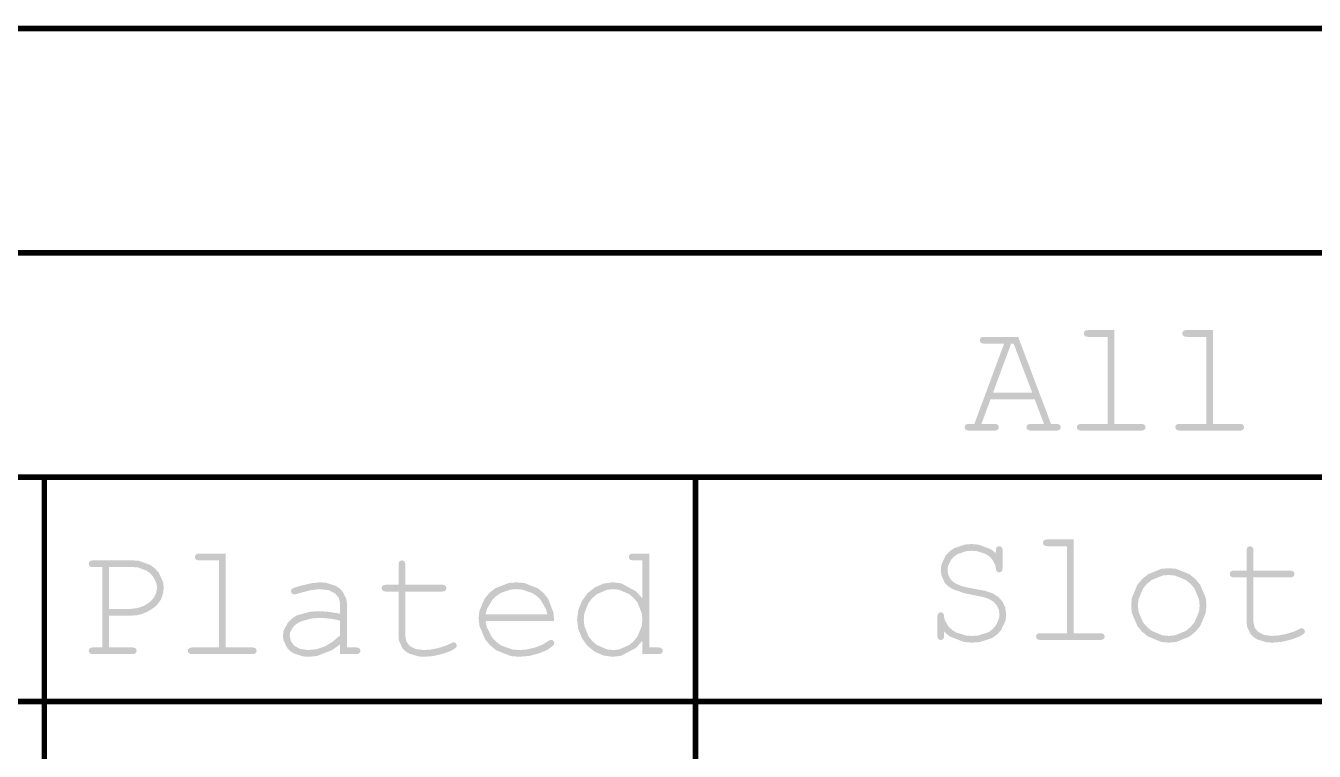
# Model space of a CAD drawing. Extents: x 0 to 8972, y -7 to 3200.
# Drawn here: x 4504 to 5431, y 2678 to 3200 of the extents above; entities that cross this region are included whole.
import ezdxf

# ---------------------------------------------------------------- set-up
doc = ezdxf.new("R2010")
doc.units = 0
doc.layers.add('DRILL_SYMBOLS', color=255, linetype='CONTINUOUS')

msp = doc.modelspace()

# ---------------------------------------------------------------- hatches: boundary and pattern name
at = {"layer": 'DRILL_SYMBOLS'}
for points in [[(5229.613071, 2931.132992), (5227.767598, 2935.977362), (5214.387953, 2971.21437), (5212.600118, 2971.21437), (5199.624173, 2935.977362), (5227.767598, 2935.977362), (5229.613071, 2931.132992), (5197.778701, 2931.132992), (5191.26185, 2913.427992), (5200.54689, 2913.427992), (5202.031929, 2913.262205), (5203.026732, 2912.764803), (5203.589055, 2911.993425), (5203.776457, 2911.005827), (5203.589055, 2910.054252), (5203.026732, 2909.275709), (5202.031929, 2908.756654), (5200.54689, 2908.583661), (5182.438189, 2908.583661), (5180.95315, 2908.756654), (5179.958346, 2909.275709), (5179.396063, 2910.054252), (5179.208622, 2911.005827), (5179.396063, 2911.993425), (5179.958346, 2912.764803), (5180.95315, 2913.262205), (5182.438189, 2913.427992), (5186.186811, 2913.427992), (5207.582756, 2971.21437), (5193.280354, 2971.21437), (5191.795315, 2971.380157), (5190.800472, 2971.877598), (5190.238189, 2972.648937), (5190.050748, 2973.636535), (5190.238189, 2974.624173), (5190.800472, 2975.395512), (5191.795315, 2975.892913), (5193.280354, 2976.05874), (5217.675197, 2976.05874), (5241.320315, 2913.427992), (5245.068898, 2913.427992), (5246.553937, 2913.262205), (5247.54878, 2912.764803), (5248.111063, 2911.993425), (5248.298504, 2911.005827), (5248.111063, 2910.054252), (5247.54878, 2909.275709), (5246.553937, 2908.756654), (5245.068898, 2908.583661), (5227.017874, 2908.583661), (5225.489606, 2908.756654), (5224.480354, 2909.275709), (5223.918071, 2910.054252), (5223.73063, 2911.005827), (5223.918071, 2911.993425), (5224.480354, 2912.764803), (5225.489606, 2913.262205), (5227.017874, 2913.427992), (5236.245236, 2913.427992)], [(5286.995748, 2980.960748), (5286.995748, 2913.427992), (5306.027165, 2913.427992), (5307.555472, 2913.262205), (5308.564685, 2912.764803), (5309.127008, 2911.993425), (5309.314409, 2911.005827), (5309.127008, 2910.054252), (5308.564685, 2909.275709), (5307.555472, 2908.756654), (5306.027165, 2908.583661), (5263.119961, 2908.583661), (5261.634921, 2908.756654), (5260.640079, 2909.275709), (5260.077795, 2910.054252), (5259.890354, 2911.005827), (5260.077795, 2911.993425), (5260.640079, 2912.764803), (5261.634921, 2913.262205), (5263.119961, 2913.427992), (5282.151378, 2913.427992), (5282.151378, 2976.05874), (5268.195, 2976.05874), (5266.702756, 2976.231732), (5265.686299, 2976.750787), (5265.102402, 2977.54374), (5264.907756, 2978.538583), (5265.095157, 2979.490157), (5265.65748, 2980.268701), (5266.666693, 2980.787756), (5268.195, 2980.960748)], [(5357.873425, 2980.960748), (5357.873425, 2913.427992), (5376.904843, 2913.427992), (5378.43315, 2913.262205), (5379.442362, 2912.764803), (5380.004685, 2911.993425), (5380.192087, 2911.005827), (5380.004685, 2910.054252), (5379.442362, 2909.275709), (5378.43315, 2908.756654), (5376.904843, 2908.583661), (5333.997598, 2908.583661), (5332.512598, 2908.756654), (5331.517756, 2909.275709), (5330.955472, 2910.054252), (5330.768031, 2911.005827), (5330.955472, 2911.993425), (5331.517756, 2912.764803), (5332.512598, 2913.262205), (5333.997598, 2913.427992), (5353.029055, 2913.427992), (5353.029055, 2976.05874), (5339.072677, 2976.05874), (5337.580433, 2976.231732), (5336.563976, 2976.750787), (5335.980039, 2977.54374), (5335.785433, 2978.538583), (5335.972835, 2979.490157), (5336.535157, 2980.268701), (5337.54437, 2980.787756), (5339.072677, 2980.960748)], [(5257.635354, 2830.327913), (5257.635354, 2762.795157), (5276.666772, 2762.795157), (5278.195079, 2762.62937), (5279.204291, 2762.131969), (5279.766614, 2761.360591), (5279.954016, 2760.372992), (5279.766614, 2759.421417), (5279.204291, 2758.642874), (5278.195079, 2758.123819), (5276.666772, 2757.950827), (5233.759567, 2757.950827), (5232.274528, 2758.123819), (5231.279685, 2758.642874), (5230.717402, 2759.421417), (5230.529961, 2760.372992), (5230.717402, 2761.360591), (5231.279685, 2762.131969), (5232.274528, 2762.62937), (5233.759567, 2762.795157), (5252.790984, 2762.795157), (5252.790984, 2825.425906), (5238.834606, 2825.425906), (5237.342362, 2825.598898), (5236.325906, 2826.117953), (5235.742008, 2826.910906), (5235.547362, 2827.905748), (5235.734764, 2828.857323), (5236.297087, 2829.635866), (5237.306299, 2830.154921), (5238.834606, 2830.327913)], [(4647.393386, 2820.148976), (4647.393386, 2752.61622), (4666.424803, 2752.61622), (4667.95311, 2752.450433), (4668.962323, 2751.953031), (4669.524646, 2751.181654), (4669.712047, 2750.194055), (4669.524646, 2749.24248), (4668.962323, 2748.463937), (4667.95311, 2747.944882), (4666.424803, 2747.77189), (4623.517598, 2747.77189), (4622.032559, 2747.944882), (4621.037717, 2748.463937), (4620.475433, 2749.24248), (4620.287992, 2750.194055), (4620.475433, 2751.181654), (4621.037717, 2751.953031), (4622.032559, 2752.450433), (4623.517598, 2752.61622), (4642.549016, 2752.61622), (4642.549016, 2815.246969), (4628.592638, 2815.246969), (4627.100394, 2815.419961), (4626.083937, 2815.939016), (4625.500039, 2816.731969), (4625.305394, 2817.726811), (4625.492795, 2818.678386), (4626.055118, 2819.456929), (4627.064331, 2819.975984), (4628.592638, 2820.148976)], [(4952.184685, 2820.148976), (4952.184685, 2752.61622), (4958.643858, 2752.61622), (4960.172126, 2752.450433), (4961.181378, 2751.953031), (4961.743661, 2751.181654), (4961.931102, 2750.194055), (4961.743661, 2749.24248), (4961.181378, 2748.463937), (4960.172126, 2747.944882), (4958.643858, 2747.77189), (4947.282638, 2747.77189), (4947.282638, 2772.628071), (4946.893386, 2777.061535), (4943.779134, 2784.847126), (4941.054173, 2788.199252), (4937.792165, 2790.974685), (4930.381457, 2794.146575), (4926.232717, 2794.543071), (4922.05878, 2794.146575), (4914.619213, 2790.974685), (4911.353622, 2788.199252), (4908.628661, 2784.847126), (4905.514409, 2777.061535), (4905.125157, 2772.628071), (4905.514409, 2768.218031), (4908.628661, 2760.44689), (4911.353622, 2757.085748), (4914.619213, 2754.297717), (4922.05878, 2751.111378), (4926.232717, 2750.71311), (4930.381457, 2751.111378), (4937.792165, 2754.297717), (4941.054173, 2757.085748), (4943.779134, 2760.44689), (4946.893386, 2768.218031), (4947.282638, 2772.628071), (4947.282638, 2757.402913), (4942.787913, 2752.357126), (4932.089961, 2746.590472), (4925.886693, 2745.869646), (4919.449173, 2746.741693), (4913.285591, 2749.357835), (4907.893346, 2753.589449), (4903.769882, 2759.306063), (4901.153031, 2765.866142), (4900.280787, 2772.628071), (4901.153031, 2779.426063), (4903.769882, 2785.978898), (4907.893346, 2791.681142), (4913.285591, 2795.927165), (4919.463583, 2798.56563), (4925.94437, 2799.445118), (4932.035866, 2798.724213), (4942.705, 2792.957126), (4947.282638, 2787.910906), (4947.282638, 2815.246969), (4940.823504, 2815.246969), (4939.295197, 2815.419961), (4938.285984, 2815.939016), (4937.723661, 2816.731969), (4937.53626, 2817.726811), (4937.723661, 2818.678386), (4938.285984, 2819.456929), (4939.295197, 2819.975984), (4940.823504, 2820.148976)], [(5201.636811, 2820.581535), (5201.636811, 2822.196299), (5201.802598, 2823.681339), (5202.3, 2824.676181), (5203.071378, 2825.238465), (5204.058976, 2825.425906), (5205.046575, 2825.238465), (5205.817953, 2824.676181), (5206.315354, 2823.681339), (5206.481142, 2822.196299), (5206.481142, 2809.854724), (5206.315354, 2808.369685), (5205.817953, 2807.374882), (5205.046575, 2806.812559), (5204.058976, 2806.625157), (5203.114606, 2806.79815), (5202.357677, 2807.317205), (5201.845866, 2808.225512), (5201.636811, 2809.566378), (5201.21689, 2811.927283), (5198.722598, 2816.281417), (5196.648268, 2818.274685), (5194.116142, 2819.965157), (5187.959764, 2821.897165), (5184.335472, 2822.138661), (5180.532795, 2821.880945), (5174.160157, 2819.819173), (5171.590197, 2818.015157), (5169.52126, 2815.861535), (5167.156732, 2811.002717), (5166.861181, 2808.297598), (5167.192795, 2805.543819), (5168.187598, 2803.049528), (5169.730315, 2800.908504), (5171.705551, 2799.214409), (5174.04122, 2797.887992), (5176.665236, 2796.849921), (5180.212008, 2795.93437), (5185.315906, 2794.975591), (5193.64937, 2793.346378), (5198.92626, 2791.688346), (5203.330866, 2789.006654), (5206.51, 2785.459882), (5208.434764, 2781.120118), (5209.076339, 2776.059488), (5208.66185, 2772.060394), (5205.345748, 2764.98126), (5202.444173, 2761.90126), (5198.839764, 2759.340709), (5189.900748, 2756.41437), (5184.566181, 2756.048583), (5178.568386, 2756.542323), (5168.475945, 2760.492323), (5164.381299, 2763.948583), (5164.381299, 2761.180394), (5164.215512, 2759.695354), (5163.71811, 2758.700512), (5162.946732, 2758.138228), (5161.959134, 2757.950827), (5161.007559, 2758.138228), (5160.229016, 2758.700512), (5159.709961, 2759.695354), (5159.536969, 2761.180394), (5159.536969, 2774.560079), (5159.702756, 2776.088346), (5160.200157, 2777.097598), (5160.971535, 2777.659882), (5161.959134, 2777.847323), (5162.903504, 2777.674291), (5163.660433, 2777.155236), (5164.172244, 2776.246929), (5164.381299, 2774.906102), (5164.844488, 2772.312677), (5167.684803, 2767.482756), (5170.061929, 2765.246181), (5172.990512, 2763.34126), (5180.242638, 2761.164173), (5184.566181, 2760.892047), (5188.88248, 2761.176772), (5196.076929, 2763.454803), (5198.955079, 2765.448031), (5201.26374, 2767.830591), (5203.902165, 2773.222795), (5204.232008, 2776.23252), (5203.727362, 2779.829764), (5202.213504, 2783.008858), (5199.704803, 2785.668937), (5196.215709, 2787.709055), (5191.948071, 2788.992244), (5184.681496, 2790.419606), (5179.076614, 2791.562205), (5170.397126, 2794.647598), (5167.322559, 2796.590394), (5165.001299, 2798.886417), (5162.348425, 2804.797677), (5162.016811, 2808.412953), (5162.397087, 2812.085866), (5165.439213, 2818.631535), (5168.101102, 2821.504252), (5171.386535, 2823.90122), (5179.417244, 2826.640591), (5184.16248, 2826.982992), (5189.060906, 2826.582913), (5197.798071, 2823.382165)], [(5386.991417, 2807.893898), (5413.289409, 2807.893898), (5414.774449, 2807.720906), (5415.769252, 2807.20185), (5416.331575, 2806.408858), (5416.518976, 2805.414055), (5416.331575, 2804.46248), (5415.769252, 2803.683937), (5414.774449, 2803.164882), (5413.289409, 2802.99185), (5386.991417, 2802.99185), (5386.991417, 2770.75378), (5387.834882, 2766.889803), (5390.365197, 2763.717913), (5394.524724, 2761.598504), (5400.255748, 2760.892047), (5405.359646, 2761.259685), (5410.867244, 2762.362638), (5415.942283, 2763.926969), (5419.748583, 2765.67874), (5420.801063, 2766.241024), (5421.651693, 2766.428465), (5422.516772, 2766.248228), (5423.266496, 2765.707559), (5423.785551, 2764.921772), (5423.958543, 2764.00626), (5423.771102, 2763.170039), (5423.208819, 2762.391457), (5420.044134, 2760.409016), (5414.240984, 2758.267992), (5407.27, 2756.603425), (5400.601772, 2756.048583), (5396.579252, 2756.297205), (5389.831732, 2758.286417), (5387.106772, 2760.026969), (5384.911654, 2762.189646), (5382.402992, 2767.553031), (5382.089409, 2770.75378), (5382.089409, 2802.99185), (5373.150394, 2802.99185), (5371.665354, 2803.164882), (5370.670551, 2803.683937), (5370.108228, 2804.47689), (5369.920827, 2805.471732), (5370.108228, 2806.423307), (5370.670551, 2807.20185), (5371.665354, 2807.720906), (5373.150394, 2807.893898), (5382.089409, 2807.893898), (5382.089409, 2822.196299), (5382.262402, 2823.681339), (5382.781457, 2824.676181), (5383.56, 2825.238465), (5384.511575, 2825.425906), (5385.506417, 2825.238465), (5386.29937, 2824.676181), (5386.818425, 2823.681339), (5386.991417, 2822.196299)], [(4563.539724, 2775.453976), (4563.539724, 2752.61622), (4580.148976, 2752.61622), (4581.634016, 2752.450433), (4582.628819, 2751.953031), (4583.191142, 2751.181654), (4583.378543, 2750.194055), (4583.191142, 2749.24248), (4582.628819, 2748.463937), (4581.634016, 2747.944882), (4580.148976, 2747.77189), (4552.178543, 2747.77189), (4550.693504, 2747.944882), (4549.698701, 2748.463937), (4549.136378, 2749.24248), (4548.948976, 2750.194055), (4549.136378, 2751.181654), (4549.698701, 2751.953031), (4550.693504, 2752.450433), (4552.178543, 2752.61622), (4558.695354, 2752.61622), (4558.695354, 2810.402598), (4552.178543, 2810.402598), (4550.693504, 2810.568386), (4549.698701, 2811.065827), (4549.136378, 2811.837165), (4548.948976, 2812.824764), (4549.136378, 2813.812402), (4549.698701, 2814.58374), (4550.693504, 2815.081142), (4552.178543, 2815.246969), (4580.322008, 2815.246969), (4585.081654, 2814.879291), (4593.227677, 2811.938071), (4596.614055, 2809.364528), (4599.37685, 2806.297126), (4602.534331, 2799.405433), (4602.929016, 2795.581142), (4602.417205, 2791.140472), (4600.881693, 2787.161181), (4598.625315, 2783.81626), (4595.950827, 2781.27874), (4591.553425, 2778.481693), (4587.011811, 2776.549724), (4583.263228, 2775.727913), (4578.707205, 2775.453976), (4563.539724, 2780.298307), (4578.995551, 2780.298307), (4584.19315, 2780.896654), (4589.059134, 2782.691654), (4593.124961, 2785.351732), (4595.922008, 2788.545276), (4597.543976, 2792.03437), (4598.084646, 2795.581142), (4597.778268, 2798.36378), (4595.327283, 2803.496496), (4593.182638, 2805.846575), (4590.569409, 2807.839843), (4584.369764, 2810.117835), (4580.783346, 2810.402598), (4563.539724, 2810.402598), (4563.539724, 2780.298307), (4578.707205, 2775.453976)], [(4776.749449, 2797.714961), (4803.047441, 2797.714961), (4804.53248, 2797.541969), (4805.527283, 2797.022913), (4806.089606, 2796.229921), (4806.277008, 2795.235118), (4806.089606, 2794.283543), (4805.527283, 2793.505), (4804.53248, 2792.985945), (4803.047441, 2792.812913), (4776.749449, 2792.812913), (4776.749449, 2760.574843), (4777.592913, 2756.710866), (4780.123228, 2753.538976), (4784.282756, 2751.419567), (4790.01378, 2750.71311), (4795.117677, 2751.080748), (4800.625276, 2752.183701), (4805.700315, 2753.748031), (4809.506614, 2755.499803), (4810.559094, 2756.062087), (4811.409724, 2756.249528), (4812.274803, 2756.069291), (4813.024528, 2755.528622), (4813.543583, 2754.742835), (4813.716575, 2753.827323), (4813.529134, 2752.991102), (4812.96685, 2752.21252), (4809.802165, 2750.230079), (4803.999016, 2748.089055), (4797.028031, 2746.424488), (4790.359803, 2745.869646), (4786.337283, 2746.118268), (4779.589764, 2748.10748), (4776.864803, 2749.848031), (4774.669685, 2752.010709), (4772.161024, 2757.374094), (4771.847441, 2760.574843), (4771.847441, 2792.812913), (4762.908425, 2792.812913), (4761.423386, 2792.985945), (4760.428583, 2793.505), (4759.86626, 2794.297953), (4759.678858, 2795.292795), (4759.86626, 2796.24437), (4760.428583, 2797.022913), (4761.423386, 2797.541969), (4762.908425, 2797.714961), (4771.847441, 2797.714961), (4771.847441, 2812.017362), (4772.020433, 2813.502402), (4772.539488, 2814.497244), (4773.318031, 2815.059528), (4774.269606, 2815.246969), (4775.264449, 2815.059528), (4776.057402, 2814.497244), (4776.576457, 2813.502402), (4776.749449, 2812.017362)], [(5353.138543, 2782.807008), (5352.642953, 2777.472441), (5348.678071, 2768.014409), (5348.236496, 2782.807008), (5347.831024, 2787.193622), (5344.587008, 2794.950354), (5341.748504, 2798.320512), (5338.333307, 2801.121181), (5330.47563, 2804.32189), (5326.033189, 2804.722008), (5321.590709, 2804.320118), (5313.733031, 2801.104961), (5310.317835, 2798.291693), (5307.479331, 2794.91252), (5304.235315, 2787.170197), (5303.829843, 2782.807008), (5304.235315, 2778.467283), (5307.479331, 2770.73937), (5310.317835, 2767.351181), (5313.733031, 2764.525315), (5321.590709, 2761.295709), (5326.033189, 2760.892047), (5330.47563, 2761.293937), (5338.333307, 2764.509094), (5341.748504, 2767.322362), (5344.587008, 2770.701496), (5347.831024, 2778.443858), (5348.236496, 2782.807008), (5348.678071, 2768.014409), (5345.20878, 2763.890906), (5341.040236, 2760.459882), (5331.48126, 2756.538701), (5326.090827, 2756.048583), (5320.651732, 2756.540512), (5311.049528, 2760.476102), (5306.886378, 2763.919764), (5303.429724, 2768.052244), (5299.479291, 2777.495866), (5298.985472, 2782.807008), (5299.479291, 2788.143386), (5303.429724, 2797.615866), (5306.886378, 2801.751929), (5311.049528, 2805.195984), (5320.651732, 2809.132047), (5326.090827, 2809.624055), (5331.48126, 2809.133819), (5341.040236, 2805.212205), (5345.20878, 2801.780787), (5348.678071, 2797.653701), (5352.642953, 2788.166811)], [(4729.747598, 2747.77189), (4729.747598, 2754.750079), (4724.380591, 2750.864882), (4713.105906, 2746.424646), (4707.198228, 2745.869646), (4703.081969, 2746.145315), (4696.276772, 2748.350787), (4693.587874, 2750.280551), (4691.443228, 2752.610827), (4688.992205, 2758.01748), (4688.685827, 2761.093858), (4689.089528, 2764.500079), (4692.319094, 2770.642047), (4695.144961, 2773.377795), (4698.745827, 2775.673819), (4708.175039, 2778.297874), (4714.003386, 2778.625866), (4717.49248, 2778.517717), (4721.269961, 2778.193346), (4725.350157, 2777.638228), (4729.747598, 2776.838071), (4729.747598, 2784.681339), (4728.824843, 2788.401102), (4726.056654, 2791.60185), (4721.442953, 2793.807756), (4714.983819, 2794.543071), (4708.193031, 2793.72126), (4699.124291, 2791.255827), (4697.610433, 2790.823268), (4696.759764, 2790.679094), (4695.901929, 2790.852126), (4695.173819, 2791.371142), (4694.676417, 2792.149724), (4694.510591, 2793.101299), (4694.654764, 2793.980787), (4695.087323, 2794.658386), (4697.120197, 2795.682047), (4701.604134, 2797.022913), (4709.505079, 2798.839567), (4715.214488, 2799.445118), (4719.547008, 2799.162165), (4726.698228, 2796.898543), (4729.51689, 2794.917913), (4731.76248, 2792.580433), (4734.328819, 2787.462126), (4734.649606, 2784.681339), (4734.649606, 2752.61622), (4729.747598, 2771.878346), (4726.244055, 2772.729016), (4722.538701, 2773.320118), (4718.631496, 2773.666142), (4714.522441, 2773.781496), (4709.533898, 2773.496732), (4701.286929, 2771.21874), (4698.028543, 2769.225472), (4696.060512, 2767.441299), (4693.811339, 2763.375472), (4693.530197, 2761.093858), (4694.388031, 2757.05689), (4696.961614, 2753.711969), (4701.178819, 2751.462835), (4706.96752, 2750.71311), (4713.030197, 2751.340276), (4718.645906, 2753.221772), (4724.117441, 2756.472992), (4729.747598, 2761.209213), (4729.747598, 2771.878346), (4734.649606, 2752.61622), (4741.10878, 2752.61622), (4742.637047, 2752.450433), (4743.646299, 2751.953031), (4744.208583, 2751.181654), (4744.396024, 2750.194055), (4744.208583, 2749.24248), (4743.646299, 2748.463937), (4742.637047, 2747.944882), (4741.10878, 2747.77189)], [(4883.78685, 2771.59), (4834.420472, 2771.59), (4835.388268, 2767.118701), (4839.324331, 2759.54937), (4842.292559, 2756.451339), (4845.790669, 2753.940866), (4853.965551, 2751.071732), (4858.642283, 2750.71311), (4864.19315, 2751.160039), (4870.003504, 2752.500906), (4875.395748, 2754.577047), (4879.692205, 2757.229921), (4880.715866, 2757.878701), (4881.595354, 2758.095), (4882.460433, 2757.914764), (4883.210157, 2757.374094), (4883.729213, 2756.588307), (4883.902205, 2755.672795), (4883.671535, 2754.706811), (4882.979488, 2753.769646), (4879.137126, 2750.979803), (4873.146575, 2748.377402), (4865.98815, 2746.496575), (4858.642283, 2745.869646), (4852.671535, 2746.379606), (4842.276339, 2750.45937), (4837.85189, 2754.029173), (4834.206024, 2758.323858), (4830.039291, 2768.200039), (4829.518425, 2773.781496), (4830.00685, 2778.870945), (4833.914055, 2787.925315), (4837.332874, 2791.890197), (4841.472559, 2795.195472), (4851.14689, 2798.972913), (4856.681496, 2799.445118), (4862.358465, 2798.960315), (4872.133701, 2795.081929), (4876.231969, 2791.688346), (4879.580472, 2787.523425), (4878.884843, 2776.492047), (4877.870197, 2780.312756), (4874.078307, 2786.829567), (4871.301102, 2789.525669), (4868.084134, 2791.720787), (4860.774331, 2794.229488), (4856.681496, 2794.543071), (4852.590433, 2794.233071), (4845.295079, 2791.753228), (4842.090709, 2789.583346), (4839.32252, 2786.905276), (4835.51622, 2780.359606), (4834.47815, 2776.492047), (4878.884843, 2776.492047), (4879.580472, 2787.523425), (4883.357953, 2777.474252)]]:
    msp.add_hatch(color=7, dxfattribs=at).paths.add_polyline_path(points)

# ---------------------------------------------------------------- linework, layer by layer
at = {"layer": 'DRILL_SYMBOLS', "color": 7}
for points, const_width in [([(8969.797402, 3197.913386), (2804.212598, 3197.913386)], 3.937008), ([(2804.212598, 3036.496063), (8969.797402, 3036.496063)], 3.937008), ([(5229.613071, 2931.132992), (5227.767598, 2935.977362), (5214.387953, 2971.21437), (5212.600118, 2971.21437), (5199.624173, 2935.977362), (5227.767598, 2935.977362), (5229.613071, 2931.132992), (5197.778701, 2931.132992), (5191.26185, 2913.427992), (5200.54689, 2913.427992), (5202.031929, 2913.262205), (5203.026732, 2912.764803), (5203.589055, 2911.993425), (5203.776457, 2911.005827), (5203.589055, 2910.054252), (5203.026732, 2909.275709), (5202.031929, 2908.756654), (5200.54689, 2908.583661), (5182.438189, 2908.583661), (5180.95315, 2908.756654), (5179.958346, 2909.275709), (5179.396063, 2910.054252), (5179.208622, 2911.005827), (5179.396063, 2911.993425), (5179.958346, 2912.764803), (5180.95315, 2913.262205), (5182.438189, 2913.427992), (5186.186811, 2913.427992), (5207.582756, 2971.21437), (5193.280354, 2971.21437), (5191.795315, 2971.380157), (5190.800472, 2971.877598), (5190.238189, 2972.648937), (5190.050748, 2973.636535), (5190.238189, 2974.624173), (5190.800472, 2975.395512), (5191.795315, 2975.892913), (5193.280354, 2976.05874), (5217.675197, 2976.05874), (5241.320315, 2913.427992), (5245.068898, 2913.427992), (5246.553937, 2913.262205), (5247.54878, 2912.764803), (5248.111063, 2911.993425), (5248.298504, 2911.005827), (5248.111063, 2910.054252), (5247.54878, 2909.275709), (5246.553937, 2908.756654), (5245.068898, 2908.583661), (5227.017874, 2908.583661), (5225.489606, 2908.756654), (5224.480354, 2909.275709), (5223.918071, 2910.054252), (5223.73063, 2911.005827), (5223.918071, 2911.993425), (5224.480354, 2912.764803), (5225.489606, 2913.262205), (5227.017874, 2913.427992), (5236.245236, 2913.427992), (5229.613071, 2931.132992)], 0.000039), ([(5286.995748, 2980.960748), (5286.995748, 2913.427992), (5306.027165, 2913.427992), (5307.555472, 2913.262205), (5308.564685, 2912.764803), (5309.127008, 2911.993425), (5309.314409, 2911.005827), (5309.127008, 2910.054252), (5308.564685, 2909.275709), (5307.555472, 2908.756654), (5306.027165, 2908.583661), (5263.119961, 2908.583661), (5261.634921, 2908.756654), (5260.640079, 2909.275709), (5260.077795, 2910.054252), (5259.890354, 2911.005827), (5260.077795, 2911.993425), (5260.640079, 2912.764803), (5261.634921, 2913.262205), (5263.119961, 2913.427992), (5282.151378, 2913.427992), (5282.151378, 2976.05874), (5268.195, 2976.05874), (5266.702756, 2976.231732), (5265.686299, 2976.750787), (5265.102402, 2977.54374), (5264.907756, 2978.538583), (5265.095157, 2979.490157), (5265.65748, 2980.268701), (5266.666693, 2980.787756), (5268.195, 2980.960748), (5286.995748, 2980.960748)], 0.000039), ([(5357.873425, 2980.960748), (5357.873425, 2913.427992), (5376.904843, 2913.427992), (5378.43315, 2913.262205), (5379.442362, 2912.764803), (5380.004685, 2911.993425), (5380.192087, 2911.005827), (5380.004685, 2910.054252), (5379.442362, 2909.275709), (5378.43315, 2908.756654), (5376.904843, 2908.583661), (5333.997598, 2908.583661), (5332.512598, 2908.756654), (5331.517756, 2909.275709), (5330.955472, 2910.054252), (5330.768031, 2911.005827), (5330.955472, 2911.993425), (5331.517756, 2912.764803), (5332.512598, 2913.262205), (5333.997598, 2913.427992), (5353.029055, 2913.427992), (5353.029055, 2976.05874), (5339.072677, 2976.05874), (5337.580433, 2976.231732), (5336.563976, 2976.750787), (5335.980039, 2977.54374), (5335.785433, 2978.538583), (5335.972835, 2979.490157), (5336.535157, 2980.268701), (5337.54437, 2980.787756), (5339.072677, 2980.960748), (5357.873425, 2980.960748)], 0.000039), ([(2804.212598, 2875.07874), (8969.797402, 2875.07874)], 3.937008), ([(4516.972362, 2875.07874), (4516.972362, 2067.992126)], 3.937008), ([(4985.545433, 2875.07874), (4985.545433, 2067.992126)], 3.937008), ([(5257.635354, 2830.327913), (5257.635354, 2762.795157), (5276.666772, 2762.795157), (5278.195079, 2762.62937), (5279.204291, 2762.131969), (5279.766614, 2761.360591), (5279.954016, 2760.372992), (5279.766614, 2759.421417), (5279.204291, 2758.642874), (5278.195079, 2758.123819), (5276.666772, 2757.950827), (5233.759567, 2757.950827), (5232.274528, 2758.123819), (5231.279685, 2758.642874), (5230.717402, 2759.421417), (5230.529961, 2760.372992), (5230.717402, 2761.360591), (5231.279685, 2762.131969), (5232.274528, 2762.62937), (5233.759567, 2762.795157), (5252.790984, 2762.795157), (5252.790984, 2825.425906), (5238.834606, 2825.425906), (5237.342362, 2825.598898), (5236.325906, 2826.117953), (5235.742008, 2826.910906), (5235.547362, 2827.905748), (5235.734764, 2828.857323), (5236.297087, 2829.635866), (5237.306299, 2830.154921), (5238.834606, 2830.327913), (5257.635354, 2830.327913)], 0.000039), ([(4647.393386, 2820.148976), (4647.393386, 2752.61622), (4666.424803, 2752.61622), (4667.95311, 2752.450433), (4668.962323, 2751.953031), (4669.524646, 2751.181654), (4669.712047, 2750.194055), (4669.524646, 2749.24248), (4668.962323, 2748.463937), (4667.95311, 2747.944882), (4666.424803, 2747.77189), (4623.517598, 2747.77189), (4622.032559, 2747.944882), (4621.037717, 2748.463937), (4620.475433, 2749.24248), (4620.287992, 2750.194055), (4620.475433, 2751.181654), (4621.037717, 2751.953031), (4622.032559, 2752.450433), (4623.517598, 2752.61622), (4642.549016, 2752.61622), (4642.549016, 2815.246969), (4628.592638, 2815.246969), (4627.100394, 2815.419961), (4626.083937, 2815.939016), (4625.500039, 2816.731969), (4625.305394, 2817.726811), (4625.492795, 2818.678386), (4626.055118, 2819.456929), (4627.064331, 2819.975984), (4628.592638, 2820.148976), (4647.393386, 2820.148976)], 0.000039), ([(4952.184685, 2820.148976), (4952.184685, 2752.61622), (4958.643858, 2752.61622), (4960.172126, 2752.450433), (4961.181378, 2751.953031), (4961.743661, 2751.181654), (4961.931102, 2750.194055), (4961.743661, 2749.24248), (4961.181378, 2748.463937), (4960.172126, 2747.944882), (4958.643858, 2747.77189), (4947.282638, 2747.77189), (4947.282638, 2772.628071), (4946.893386, 2777.061535), (4943.779134, 2784.847126), (4941.054173, 2788.199252), (4937.792165, 2790.974685), (4930.381457, 2794.146575), (4926.232717, 2794.543071), (4922.05878, 2794.146575), (4914.619213, 2790.974685), (4911.353622, 2788.199252), (4908.628661, 2784.847126), (4905.514409, 2777.061535), (4905.125157, 2772.628071), (4905.514409, 2768.218031), (4908.628661, 2760.44689), (4911.353622, 2757.085748), (4914.619213, 2754.297717), (4922.05878, 2751.111378), (4926.232717, 2750.71311), (4930.381457, 2751.111378), (4937.792165, 2754.297717), (4941.054173, 2757.085748), (4943.779134, 2760.44689), (4946.893386, 2768.218031), (4947.282638, 2772.628071), (4947.282638, 2757.402913), (4942.787913, 2752.357126), (4932.089961, 2746.590472), (4925.886693, 2745.869646), (4919.449173, 2746.741693), (4913.285591, 2749.357835), (4907.893346, 2753.589449), (4903.769882, 2759.306063), (4901.153031, 2765.866142), (4900.280787, 2772.628071), (4901.153031, 2779.426063), (4903.769882, 2785.978898), (4907.893346, 2791.681142), (4913.285591, 2795.927165), (4919.463583, 2798.56563), (4925.94437, 2799.445118), (4932.035866, 2798.724213), (4942.705, 2792.957126), (4947.282638, 2787.910906), (4947.282638, 2815.246969), (4940.823504, 2815.246969), (4939.295197, 2815.419961), (4938.285984, 2815.939016), (4937.723661, 2816.731969), (4937.53626, 2817.726811), (4937.723661, 2818.678386), (4938.285984, 2819.456929), (4939.295197, 2819.975984), (4940.823504, 2820.148976), (4952.184685, 2820.148976)], 0.000039), ([(5201.636811, 2820.581535), (5201.636811, 2822.196299), (5201.802598, 2823.681339), (5202.3, 2824.676181), (5203.071378, 2825.238465), (5204.058976, 2825.425906), (5205.046575, 2825.238465), (5205.817953, 2824.676181), (5206.315354, 2823.681339), (5206.481142, 2822.196299), (5206.481142, 2809.854724), (5206.315354, 2808.369685), (5205.817953, 2807.374882), (5205.046575, 2806.812559), (5204.058976, 2806.625157), (5203.114606, 2806.79815), (5202.357677, 2807.317205), (5201.845866, 2808.225512), (5201.636811, 2809.566378), (5201.21689, 2811.927283), (5198.722598, 2816.281417), (5196.648268, 2818.274685), (5194.116142, 2819.965157), (5187.959764, 2821.897165), (5184.335472, 2822.138661), (5180.532795, 2821.880945), (5174.160157, 2819.819173), (5171.590197, 2818.015157), (5169.52126, 2815.861535), (5167.156732, 2811.002717), (5166.861181, 2808.297598), (5167.192795, 2805.543819), (5168.187598, 2803.049528), (5169.730315, 2800.908504), (5171.705551, 2799.214409), (5174.04122, 2797.887992), (5176.665236, 2796.849921), (5180.212008, 2795.93437), (5185.315906, 2794.975591), (5193.64937, 2793.346378), (5198.92626, 2791.688346), (5203.330866, 2789.006654), (5206.51, 2785.459882), (5208.434764, 2781.120118), (5209.076339, 2776.059488), (5208.66185, 2772.060394), (5205.345748, 2764.98126), (5202.444173, 2761.90126), (5198.839764, 2759.340709), (5189.900748, 2756.41437), (5184.566181, 2756.048583), (5178.568386, 2756.542323), (5168.475945, 2760.492323), (5164.381299, 2763.948583), (5164.381299, 2761.180394), (5164.215512, 2759.695354), (5163.71811, 2758.700512), (5162.946732, 2758.138228), (5161.959134, 2757.950827), (5161.007559, 2758.138228), (5160.229016, 2758.700512), (5159.709961, 2759.695354), (5159.536969, 2761.180394), (5159.536969, 2774.560079), (5159.702756, 2776.088346), (5160.200157, 2777.097598), (5160.971535, 2777.659882), (5161.959134, 2777.847323), (5162.903504, 2777.674291), (5163.660433, 2777.155236), (5164.172244, 2776.246929), (5164.381299, 2774.906102), (5164.844488, 2772.312677), (5167.684803, 2767.482756), (5170.061929, 2765.246181), (5172.990512, 2763.34126), (5180.242638, 2761.164173), (5184.566181, 2760.892047), (5188.88248, 2761.176772), (5196.076929, 2763.454803), (5198.955079, 2765.448031), (5201.26374, 2767.830591), (5203.902165, 2773.222795), (5204.232008, 2776.23252), (5203.727362, 2779.829764), (5202.213504, 2783.008858), (5199.704803, 2785.668937), (5196.215709, 2787.709055), (5191.948071, 2788.992244), (5184.681496, 2790.419606), (5179.076614, 2791.562205), (5170.397126, 2794.647598), (5167.322559, 2796.590394), (5165.001299, 2798.886417), (5162.348425, 2804.797677), (5162.016811, 2808.412953), (5162.397087, 2812.085866), (5165.439213, 2818.631535), (5168.101102, 2821.504252), (5171.386535, 2823.90122), (5179.417244, 2826.640591), (5184.16248, 2826.982992), (5189.060906, 2826.582913), (5197.798071, 2823.382165), (5201.636811, 2820.581535)], 0.000039), ([(5386.991417, 2807.893898), (5413.289409, 2807.893898), (5414.774449, 2807.720906), (5415.769252, 2807.20185), (5416.331575, 2806.408858), (5416.518976, 2805.414055), (5416.331575, 2804.46248), (5415.769252, 2803.683937), (5414.774449, 2803.164882), (5413.289409, 2802.99185), (5386.991417, 2802.99185), (5386.991417, 2770.75378), (5387.834882, 2766.889803), (5390.365197, 2763.717913), (5394.524724, 2761.598504), (5400.255748, 2760.892047), (5405.359646, 2761.259685), (5410.867244, 2762.362638), (5415.942283, 2763.926969), (5419.748583, 2765.67874), (5420.801063, 2766.241024), (5421.651693, 2766.428465), (5422.516772, 2766.248228), (5423.266496, 2765.707559), (5423.785551, 2764.921772), (5423.958543, 2764.00626), (5423.771102, 2763.170039), (5423.208819, 2762.391457), (5420.044134, 2760.409016), (5414.240984, 2758.267992), (5407.27, 2756.603425), (5400.601772, 2756.048583), (5396.579252, 2756.297205), (5389.831732, 2758.286417), (5387.106772, 2760.026969), (5384.911654, 2762.189646), (5382.402992, 2767.553031), (5382.089409, 2770.75378), (5382.089409, 2802.99185), (5373.150394, 2802.99185), (5371.665354, 2803.164882), (5370.670551, 2803.683937), (5370.108228, 2804.47689), (5369.920827, 2805.471732), (5370.108228, 2806.423307), (5370.670551, 2807.20185), (5371.665354, 2807.720906), (5373.150394, 2807.893898), (5382.089409, 2807.893898), (5382.089409, 2822.196299), (5382.262402, 2823.681339), (5382.781457, 2824.676181), (5383.56, 2825.238465), (5384.511575, 2825.425906), (5385.506417, 2825.238465), (5386.29937, 2824.676181), (5386.818425, 2823.681339), (5386.991417, 2822.196299), (5386.991417, 2807.893898)], 0.000039), ([(4563.539724, 2775.453976), (4563.539724, 2752.61622), (4580.148976, 2752.61622), (4581.634016, 2752.450433), (4582.628819, 2751.953031), (4583.191142, 2751.181654), (4583.378543, 2750.194055), (4583.191142, 2749.24248), (4582.628819, 2748.463937), (4581.634016, 2747.944882), (4580.148976, 2747.77189), (4552.178543, 2747.77189), (4550.693504, 2747.944882), (4549.698701, 2748.463937), (4549.136378, 2749.24248), (4548.948976, 2750.194055), (4549.136378, 2751.181654), (4549.698701, 2751.953031), (4550.693504, 2752.450433), (4552.178543, 2752.61622), (4558.695354, 2752.61622), (4558.695354, 2810.402598), (4552.178543, 2810.402598), (4550.693504, 2810.568386), (4549.698701, 2811.065827), (4549.136378, 2811.837165), (4548.948976, 2812.824764), (4549.136378, 2813.812402), (4549.698701, 2814.58374), (4550.693504, 2815.081142), (4552.178543, 2815.246969), (4580.322008, 2815.246969), (4585.081654, 2814.879291), (4593.227677, 2811.938071), (4596.614055, 2809.364528), (4599.37685, 2806.297126), (4602.534331, 2799.405433), (4602.929016, 2795.581142), (4602.417205, 2791.140472), (4600.881693, 2787.161181), (4598.625315, 2783.81626), (4595.950827, 2781.27874), (4591.553425, 2778.481693), (4587.011811, 2776.549724), (4583.263228, 2775.727913), (4578.707205, 2775.453976), (4563.539724, 2780.298307), (4578.995551, 2780.298307), (4584.19315, 2780.896654), (4589.059134, 2782.691654), (4593.124961, 2785.351732), (4595.922008, 2788.545276), (4597.543976, 2792.03437), (4598.084646, 2795.581142), (4597.778268, 2798.36378), (4595.327283, 2803.496496), (4593.182638, 2805.846575), (4590.569409, 2807.839843), (4584.369764, 2810.117835), (4580.783346, 2810.402598), (4563.539724, 2810.402598), (4563.539724, 2780.298307), (4578.707205, 2775.453976), (4563.539724, 2775.453976)], 0.000039), ([(4776.749449, 2797.714961), (4803.047441, 2797.714961), (4804.53248, 2797.541969), (4805.527283, 2797.022913), (4806.089606, 2796.229921), (4806.277008, 2795.235118), (4806.089606, 2794.283543), (4805.527283, 2793.505), (4804.53248, 2792.985945), (4803.047441, 2792.812913), (4776.749449, 2792.812913), (4776.749449, 2760.574843), (4777.592913, 2756.710866), (4780.123228, 2753.538976), (4784.282756, 2751.419567), (4790.01378, 2750.71311), (4795.117677, 2751.080748), (4800.625276, 2752.183701), (4805.700315, 2753.748031), (4809.506614, 2755.499803), (4810.559094, 2756.062087), (4811.409724, 2756.249528), (4812.274803, 2756.069291), (4813.024528, 2755.528622), (4813.543583, 2754.742835), (4813.716575, 2753.827323), (4813.529134, 2752.991102), (4812.96685, 2752.21252), (4809.802165, 2750.230079), (4803.999016, 2748.089055), (4797.028031, 2746.424488), (4790.359803, 2745.869646), (4786.337283, 2746.118268), (4779.589764, 2748.10748), (4776.864803, 2749.848031), (4774.669685, 2752.010709), (4772.161024, 2757.374094), (4771.847441, 2760.574843), (4771.847441, 2792.812913), (4762.908425, 2792.812913), (4761.423386, 2792.985945), (4760.428583, 2793.505), (4759.86626, 2794.297953), (4759.678858, 2795.292795), (4759.86626, 2796.24437), (4760.428583, 2797.022913), (4761.423386, 2797.541969), (4762.908425, 2797.714961), (4771.847441, 2797.714961), (4771.847441, 2812.017362), (4772.020433, 2813.502402), (4772.539488, 2814.497244), (4773.318031, 2815.059528), (4774.269606, 2815.246969), (4775.264449, 2815.059528), (4776.057402, 2814.497244), (4776.576457, 2813.502402), (4776.749449, 2812.017362), (4776.749449, 2797.714961)], 0.000039), ([(5353.138543, 2782.807008), (5352.642953, 2777.472441), (5348.678071, 2768.014409), (5348.236496, 2782.807008), (5347.831024, 2787.193622), (5344.587008, 2794.950354), (5341.748504, 2798.320512), (5338.333307, 2801.121181), (5330.47563, 2804.32189), (5326.033189, 2804.722008), (5321.590709, 2804.320118), (5313.733031, 2801.104961), (5310.317835, 2798.291693), (5307.479331, 2794.91252), (5304.235315, 2787.170197), (5303.829843, 2782.807008), (5304.235315, 2778.467283), (5307.479331, 2770.73937), (5310.317835, 2767.351181), (5313.733031, 2764.525315), (5321.590709, 2761.295709), (5326.033189, 2760.892047), (5330.47563, 2761.293937), (5338.333307, 2764.509094), (5341.748504, 2767.322362), (5344.587008, 2770.701496), (5347.831024, 2778.443858), (5348.236496, 2782.807008), (5348.678071, 2768.014409), (5345.20878, 2763.890906), (5341.040236, 2760.459882), (5331.48126, 2756.538701), (5326.090827, 2756.048583), (5320.651732, 2756.540512), (5311.049528, 2760.476102), (5306.886378, 2763.919764), (5303.429724, 2768.052244), (5299.479291, 2777.495866), (5298.985472, 2782.807008), (5299.479291, 2788.143386), (5303.429724, 2797.615866), (5306.886378, 2801.751929), (5311.049528, 2805.195984), (5320.651732, 2809.132047), (5326.090827, 2809.624055), (5331.48126, 2809.133819), (5341.040236, 2805.212205), (5345.20878, 2801.780787), (5348.678071, 2797.653701), (5352.642953, 2788.166811), (5353.138543, 2782.807008)], 0.000039), ([(4729.747598, 2747.77189), (4729.747598, 2754.750079), (4724.380591, 2750.864882), (4713.105906, 2746.424646), (4707.198228, 2745.869646), (4703.081969, 2746.145315), (4696.276772, 2748.350787), (4693.587874, 2750.280551), (4691.443228, 2752.610827), (4688.992205, 2758.01748), (4688.685827, 2761.093858), (4689.089528, 2764.500079), (4692.319094, 2770.642047), (4695.144961, 2773.377795), (4698.745827, 2775.673819), (4708.175039, 2778.297874), (4714.003386, 2778.625866), (4717.49248, 2778.517717), (4721.269961, 2778.193346), (4725.350157, 2777.638228), (4729.747598, 2776.838071), (4729.747598, 2784.681339), (4728.824843, 2788.401102), (4726.056654, 2791.60185), (4721.442953, 2793.807756), (4714.983819, 2794.543071), (4708.193031, 2793.72126), (4699.124291, 2791.255827), (4697.610433, 2790.823268), (4696.759764, 2790.679094), (4695.901929, 2790.852126), (4695.173819, 2791.371142), (4694.676417, 2792.149724), (4694.510591, 2793.101299), (4694.654764, 2793.980787), (4695.087323, 2794.658386), (4697.120197, 2795.682047), (4701.604134, 2797.022913), (4709.505079, 2798.839567), (4715.214488, 2799.445118), (4719.547008, 2799.162165), (4726.698228, 2796.898543), (4729.51689, 2794.917913), (4731.76248, 2792.580433), (4734.328819, 2787.462126), (4734.649606, 2784.681339), (4734.649606, 2752.61622), (4729.747598, 2771.878346), (4726.244055, 2772.729016), (4722.538701, 2773.320118), (4718.631496, 2773.666142), (4714.522441, 2773.781496), (4709.533898, 2773.496732), (4701.286929, 2771.21874), (4698.028543, 2769.225472), (4696.060512, 2767.441299), (4693.811339, 2763.375472), (4693.530197, 2761.093858), (4694.388031, 2757.05689), (4696.961614, 2753.711969), (4701.178819, 2751.462835), (4706.96752, 2750.71311), (4713.030197, 2751.340276), (4718.645906, 2753.221772), (4724.117441, 2756.472992), (4729.747598, 2761.209213), (4729.747598, 2771.878346), (4734.649606, 2752.61622), (4741.10878, 2752.61622), (4742.637047, 2752.450433), (4743.646299, 2751.953031), (4744.208583, 2751.181654), (4744.396024, 2750.194055), (4744.208583, 2749.24248), (4743.646299, 2748.463937), (4742.637047, 2747.944882), (4741.10878, 2747.77189), (4729.747598, 2747.77189)], 0.000039), ([(4883.78685, 2771.59), (4834.420472, 2771.59), (4835.388268, 2767.118701), (4839.324331, 2759.54937), (4842.292559, 2756.451339), (4845.790669, 2753.940866), (4853.965551, 2751.071732), (4858.642283, 2750.71311), (4864.19315, 2751.160039), (4870.003504, 2752.500906), (4875.395748, 2754.577047), (4879.692205, 2757.229921), (4880.715866, 2757.878701), (4881.595354, 2758.095), (4882.460433, 2757.914764), (4883.210157, 2757.374094), (4883.729213, 2756.588307), (4883.902205, 2755.672795), (4883.671535, 2754.706811), (4882.979488, 2753.769646), (4879.137126, 2750.979803), (4873.146575, 2748.377402), (4865.98815, 2746.496575), (4858.642283, 2745.869646), (4852.671535, 2746.379606), (4842.276339, 2750.45937), (4837.85189, 2754.029173), (4834.206024, 2758.323858), (4830.039291, 2768.200039), (4829.518425, 2773.781496), (4830.00685, 2778.870945), (4833.914055, 2787.925315), (4837.332874, 2791.890197), (4841.472559, 2795.195472), (4851.14689, 2798.972913), (4856.681496, 2799.445118), (4862.358465, 2798.960315), (4872.133701, 2795.081929), (4876.231969, 2791.688346), (4879.580472, 2787.523425), (4878.884843, 2776.492047), (4877.870197, 2780.312756), (4874.078307, 2786.829567), (4871.301102, 2789.525669), (4868.084134, 2791.720787), (4860.774331, 2794.229488), (4856.681496, 2794.543071), (4852.590433, 2794.233071), (4845.295079, 2791.753228), (4842.090709, 2789.583346), (4839.32252, 2786.905276), (4835.51622, 2780.359606), (4834.47815, 2776.492047), (4878.884843, 2776.492047), (4879.580472, 2787.523425), (4883.357953, 2777.474252), (4883.78685, 2771.59)], 0.000039), ([(2804.212598, 2713.661417), (8969.797402, 2713.661417)], 3.937008)]:
    msp.add_lwpolyline(points, dxfattribs=dict(at, const_width=const_width))

doc.saveas('drawing.dxf')
